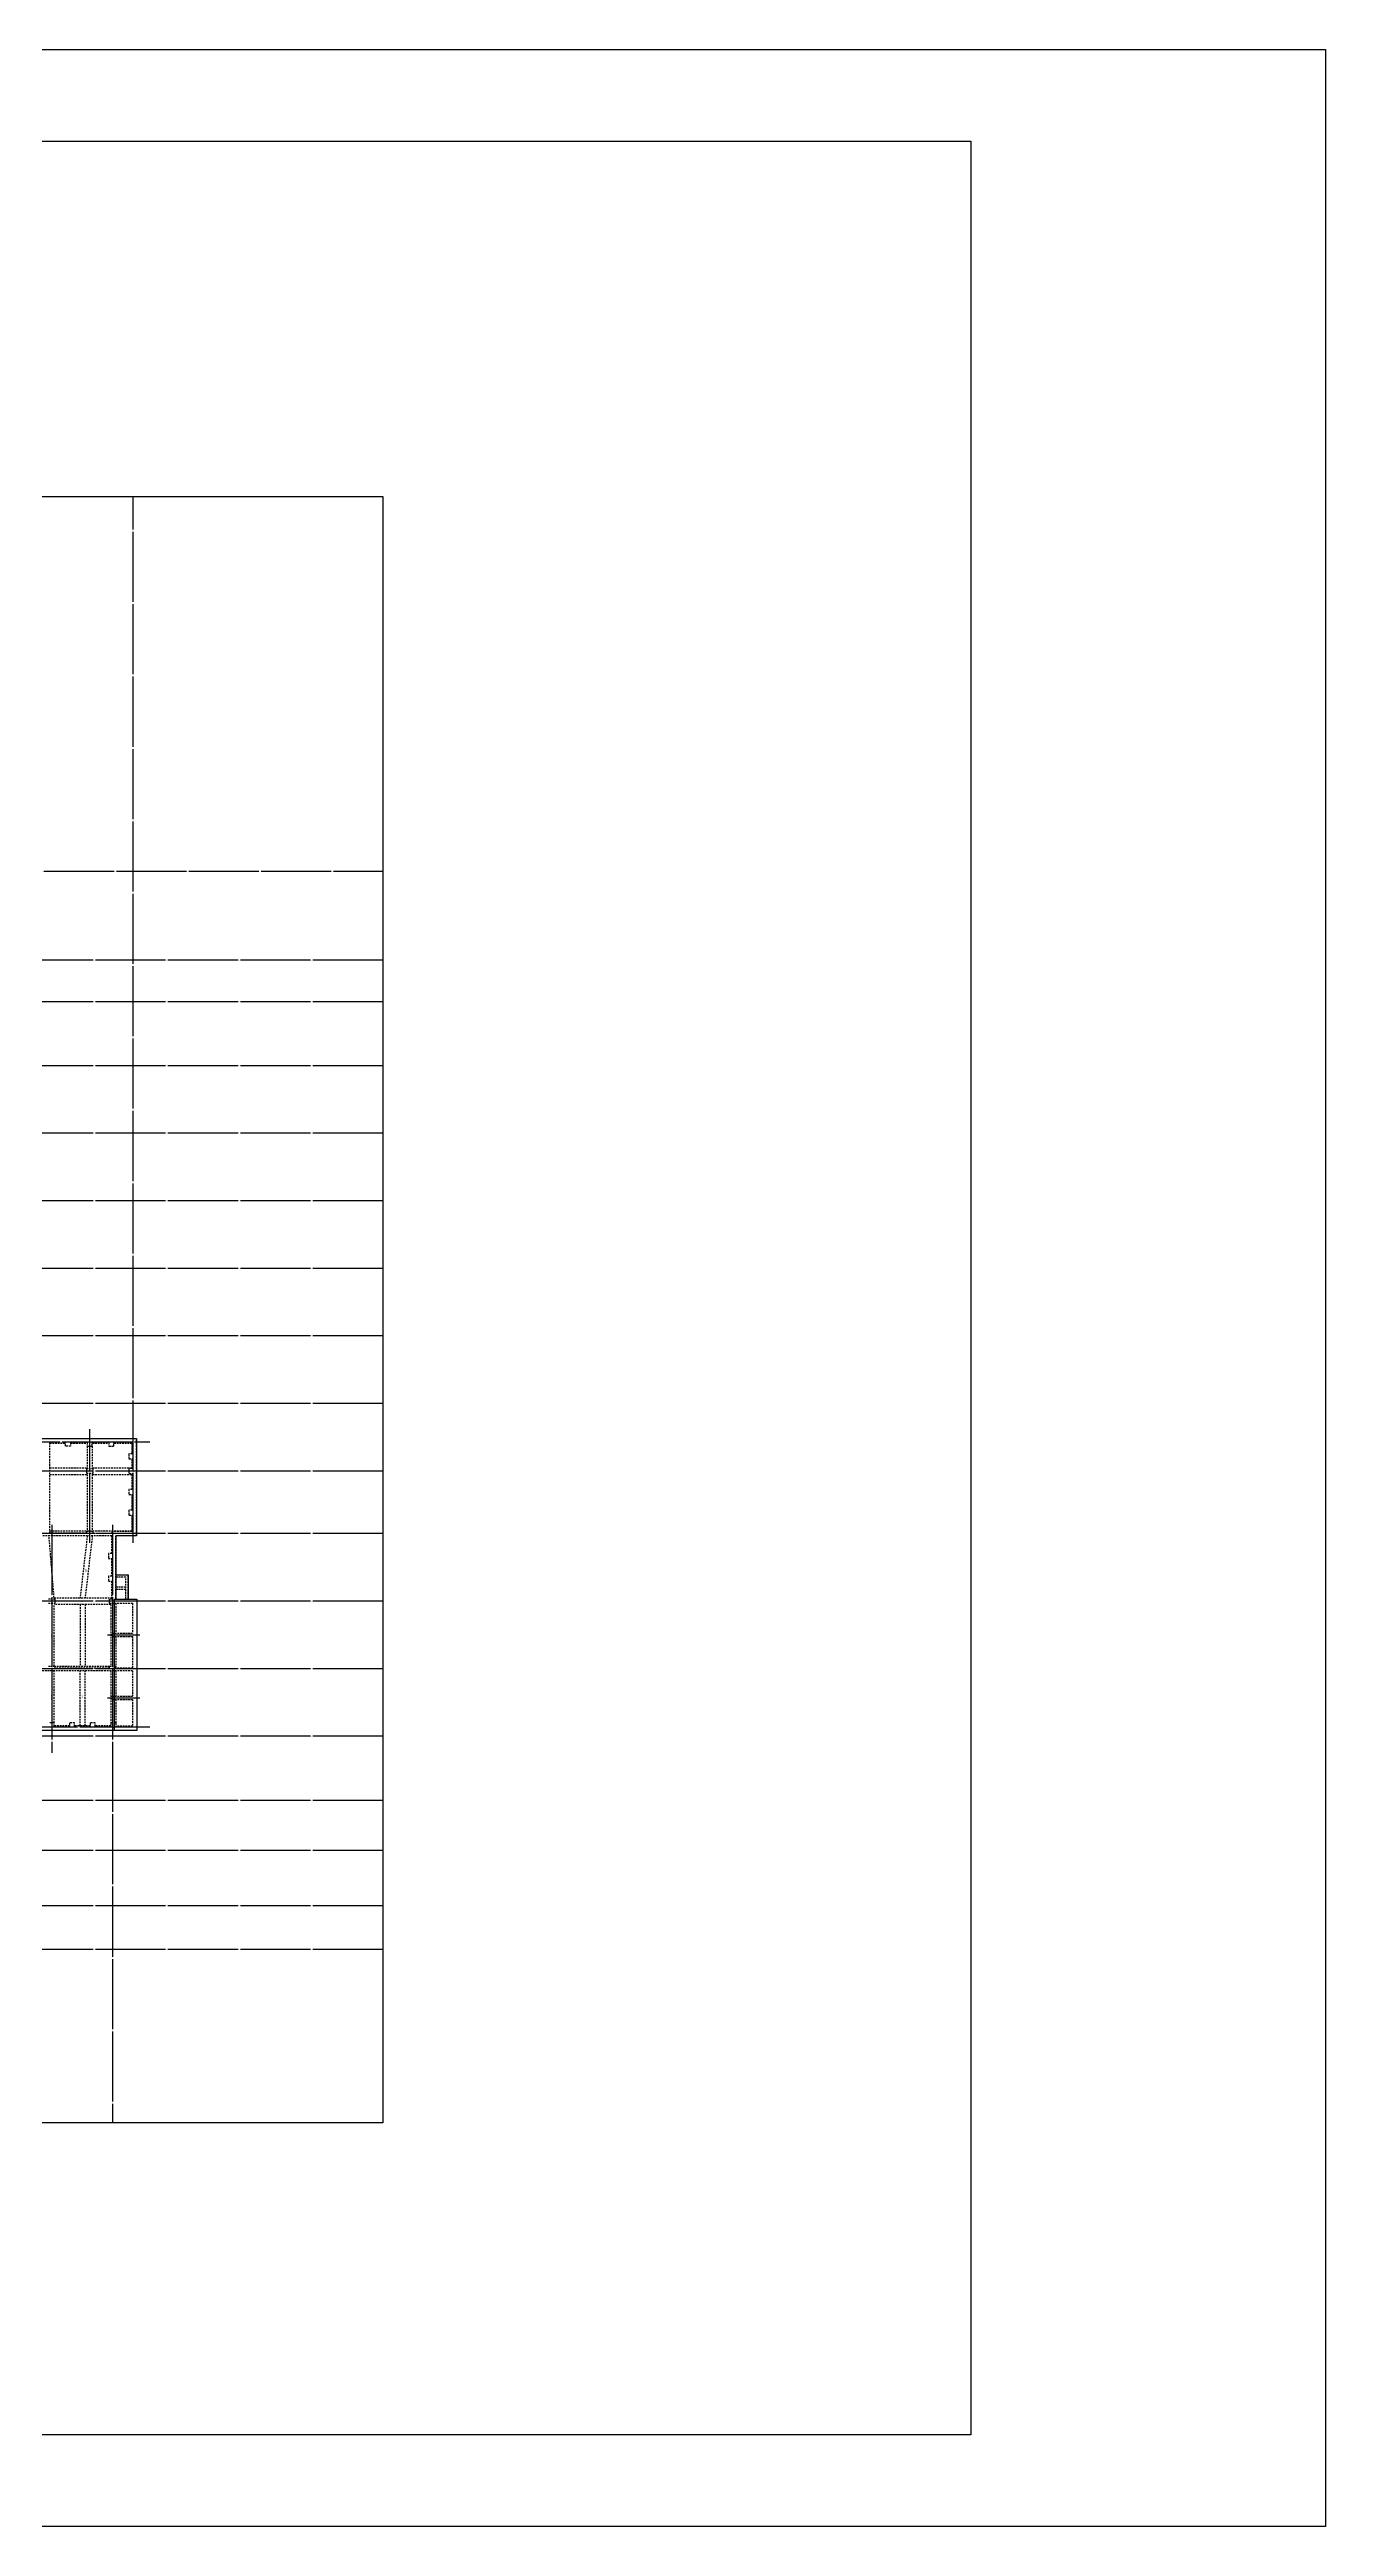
# Model space of a CAD drawing. Header units: millimetres. Extents: x 327808 to 2562540, y -728300 to 402793.
# Drawn here: x 2409575 to 2562540, y -728300 to -431300 of the extents above; entities that cross this region are included whole.
import ezdxf
from ezdxf.enums import TextEntityAlignment as Align
from ezdxf.xclip import XClip

# ---------------------------------------------------------------- set-up
doc = ezdxf.new("R2010")
doc.units = ezdxf.units.MM
doc.header["$LTSCALE"] = 140
doc.header["$XCLIPFRAME"] = 0
doc.linetypes.add('XS-지하주차장$0$CEN', pattern=[62, 60, -1, 0, -1])
doc.linetypes.add('XS-지하주차장$0$HID', pattern=[2.3, 1.5, -0.8])
for name, color, linetype in [('XS-지하주차장$0$B', 9, 'XS-지하주차장$0$HID'), ('XS-지하주차장$0$CEN-P', 14, 'XS-지하주차장$0$CEN'), ('XS-지하주차장$0$EL7', 7, 'Continuous'), ('XS-지하주차장$0$G', 4, 'XS-지하주차장$0$HID'), ('XS-지하주차장$0$W1-H', 11, 'XS-지하주차장$0$HID'), ('XS-지하주차장$0$WG', 6, 'XS-지하주차장$0$HID')]:
    doc.layers.add(name, color=color, linetype=linetype)
for name, color, linetype, plot in [('XS-지하주차장$0$B-TEXT', 7, 'Continuous', False), ('XS-지하주차장$0$DEFPOINT', 144, 'Continuous', False), ('XS-지하주차장$0$G-TEXT', 3, 'Continuous', False)]:
    doc.layers.add(name, color=color, linetype=linetype, plot=plot)
doc.styles.add('XS-지하주차장$0$맑은 고딕', font='malgun.ttf')

# ---------------------------------------------------------------- blocks, each defined once
blk = doc.blocks.new('XS-지하주차장$0$B1-W')
at = {"layer": 'XS-지하주차장$0$W1-H'}
for p, q in [((143655, 61260), (158950, 61260)), ((148555, 60760), (150450, 60760)), ((148555, 49910), (148555, 60760)), ((150450, 60360), (150450, 60760)), ((151050, 60360), (150450, 60360)), ((151050, 60760), (153050, 60760)), ((151050, 60760), (151050, 60360)), ((153050, 60760), (153050, 60360)), ((153050, 60360), (153650, 60360)), ((153650, 60760), (155650, 60760)), ((153650, 60360), (153650, 60760)), ((155650, 60760), (155650, 60360)), ((155650, 60360), (156250, 60360)), ((156250, 60760), (158450, 60760)), ((156250, 60360), (156250, 60760)), ((158050, 59410), (158050, 58810)), ((158450, 59410), (158050, 59410)), ((158450, 59410), (158450, 60760)), ((158950, 49610), (158950, 61260)), ((152950, 57610), (152950, 57110)), ((153750, 57610), (152950, 57610)), ((152950, 57110), (153750, 57110)), ((153750, 57110), (153750, 57610)), ((158050, 58810), (158450, 58810)), ((158050, 57660), (158050, 57060)), ((158450, 57660), (158050, 57660)), ((158050, 57060), (158450, 57060)), ((158450, 57660), (158450, 58810)), ((158450, 55160), (158450, 57060)), ((158050, 55160), (158050, 54560)), ((158450, 55160), (158050, 55160)), ((158050, 54560), (158450, 54560)), ((158450, 52660), (158450, 54560)), ((158050, 52660), (158050, 52060)), ((158450, 52660), (158050, 52660)), ((158050, 52060), (158450, 52060)), ((158450, 50110), (158450, 52060)), ((155985, 49610), (143405, 49610)), ((152950, 49910), (148555, 49910)), ((152950, 50110), (152950, 49910)), ((153750, 50110), (152950, 50110)), ((153750, 49910), (153750, 50110)), ((153750, 49910), (155985, 49910)), ((158450, 50110), (155985, 50110)), ((155985, 50110), (155985, 49910)), ((155985, 49610), (155985, 47460)), ((158950, 49610), (156485, 49610)), ((156485, 42010), (156485, 49610)), ((155585, 47460), (155585, 46860)), ((155985, 47460), (155585, 47460)), ((155585, 46860), (155985, 46860)), ((155585, 44760), (155585, 44160)), ((155985, 44760), (155585, 44760)), ((155985, 46860), (155985, 44760)), ((156485, 44910), (157935, 44910)), ((156485, 44660), (157685, 44660)), ((157685, 42010), (157685, 44660)), ((157935, 42010), (157935, 44910)), ((149185, 42010), (148385, 42010)), ((149185, 41510), (149185, 42010)), ((155585, 44160), (155985, 44160)), ((155685, 42010), (155685, 41510)), ((155985, 42010), (155685, 42010)), ((155985, 44160), (155985, 42010)), ((156485, 43460), (157685, 43460)), ((156485, 43210), (157685, 43210)), ((156485, 42010), (158985, 42010)), ((158985, 42010), (158985, 26260)), ((148385, 41510), (149185, 41510)), ((155685, 41510), (158485, 41510)), ((158485, 41510), (158485, 37910)), ((156035, 37910), (158485, 37910)), ((156035, 37910), (156035, 37510)), ((156035, 37510), (158485, 37510)), ((158485, 37510), (158485, 33710)), ((158485, 33410), (143405, 33410)), ((149185, 33910), (148385, 33910)), ((149185, 33710), (149185, 33910)), ((155685, 33710), (149185, 33710)), ((155685, 33910), (155685, 33710)), ((156485, 33910), (155685, 33910)), ((156485, 33710), (156485, 33910)), ((158485, 33710), (156485, 33710)), ((158485, 33410), (158485, 30360)), ((156035, 30360), (158485, 30360)), ((156035, 30360), (156035, 29960)), ((156035, 29960), (158485, 29960)), ((158485, 29960), (158485, 26760)), ((149085, 27160), (148485, 27160)), ((149085, 26760), (149085, 27160)), ((150935, 26760), (149085, 26760)), ((151535, 27160), (150935, 27160)), ((150935, 27160), (150935, 26760)), ((151535, 26760), (151535, 27160)), ((153385, 26760), (151535, 26760)), ((153985, 27160), (153385, 27160)), ((153385, 27160), (153385, 26760)), ((153985, 26760), (153985, 27160)), ((155885, 26760), (153985, 26760)), ((155885, 27160), (155885, 26760)), ((156485, 27160), (155885, 27160)), ((156485, 27160), (156485, 26760)), ((158485, 26760), (156485, 26760)), ((158985, 26260), (143405, 26260))]:
    blk.add_line(p, q, dxfattribs=at)
blk = doc.blocks.new('XS-지하주차장')
at = {"layer": 'XS-지하주차장$0$B'}
for p, q in [((1113058, 118800), (1112193, 111350)), ((1113662, 118800), (1112797, 111350)), ((1112195, 110550), (1112195, 103150)), ((1112795, 110550), (1112795, 103150)), ((1112195, 96000), (1112195, 102600)), ((1112795, 96000), (1112795, 102600))]:
    blk.add_line(p, q, dxfattribs=at)
at = {"layer": 'XS-지하주차장$0$CEN-P'}
for p, q in [((1118560, 117925), (1118560, 243390)), ((1021065, 198475), (1148490, 198475)), ((1148490, 187800), (1043760, 187800)), ((1148490, 182800), (924510, 182800)), ((1148490, 175150), (924510, 175150)), ((1148490, 167050), (1025860, 167050)), ((1148490, 158950), (924510, 158950)), ((1148490, 150850), (924510, 150850)), ((1148490, 142750), (924510, 142750)), ((1148490, 134650), (924510, 134650)), ((1113360, 117925), (1113360, 131575)), ((1101365, 130050), (1120560, 130050)), ((1148490, 126550), (924510, 126550)), ((1148490, 119050), (924510, 119050)), ((1108795, 120120), (1108795, 92750)), ((1116095, 120120), (1116095, 48390)), ((1148490, 110950), (924510, 110950)), ((1115475, 106900), (1119360, 106900)), ((1148490, 102850), (924510, 102850)), ((1115475, 99350), (1119360, 99350)), ((1120560, 95850), (1101740, 95850)), ((1148490, 94750), (924510, 94750)), ((1148490, 81050), (924510, 81050)), ((1148490, 74400), (924510, 74400)), ((1148490, 69200), (924510, 69200))]:
    blk.add_line(p, q, dxfattribs=at)
at = {"layer": 'XS-지하주차장$0$CEN-P', "color": 124}
blk.add_line((1148490, 87050), (1035140, 87050), dxfattribs=at)
at = {"layer": 'XS-지하주차장$0$DEFPOINT'}
for points in [[(841000, 297000), (1261500, 297000), (1261500, 0), (841000, 0)], [(1261500, 297000), (1682000, 297000), (1682000, 0), (1261500, 0)], [(854000, 286000), (1219000, 286000), (1219000, 11000), (854000, 11000)], [(924510, 48390), (924510, 243390), (1148490, 243390), (1148490, 48390)]]:
    blk.add_lwpolyline(points, close=True, dxfattribs=at)
at = {"layer": 'XS-지하주차장$0$EL7'}
blk.add_line((1116295, 111200), (1116295, 95450), dxfattribs=at)
for points in [[(1103665, 144615), (1103665, 130450), (1118960, 130450), (1118960, 118800), (1116495, 118800), (1116495, 111200)], [(1116495, 114100), (1117945, 114100), (1117945, 111200)], [(1116295, 111200), (1118995, 111200), (1118995, 95450), (1103415, 95450)]]:
    blk.add_lwpolyline(points, dxfattribs=at)
at = {"layer": 'XS-지하주차장$0$G'}
for p, q in [((1113060, 129550), (1113060, 126950)), ((1113660, 129550), (1113660, 126950)), ((1108565, 126950), (1113060, 126950)), ((1108565, 126150), (1113060, 126150)), ((1113060, 126150), (1113060, 119450)), ((1113660, 126950), (1118410, 126950)), ((1113660, 126150), (1118410, 126150)), ((1113660, 126150), (1113660, 119350)), ((1109084, 111350), (1108466, 118800)), ((1109084, 111350), (1115945, 111350)), ((1115895, 110550), (1109095, 110550)), ((1109095, 103150), (1109095, 110550)), ((1115895, 110550), (1115895, 103150)), ((1116495, 110700), (1116495, 107100)), ((1116495, 106700), (1116495, 103100)), ((1109095, 96350), (1109095, 102600)), ((1115895, 102600), (1115895, 96350)), ((1116495, 102600), (1116495, 99550)), ((1116495, 99150), (1116495, 96350))]:
    blk.add_line(p, q, dxfattribs=at)
at = {"layer": 'XS-지하주차장$0$WG'}
for p, q in [((1108565, 129900), (1110460, 129900)), ((1111060, 129900), (1113060, 129900)), ((1113660, 129900), (1115660, 129900)), ((1116260, 129900), (1118410, 129900)), ((1118410, 129900), (1118410, 128600)), ((1118410, 128000), (1118410, 126950)), ((1118410, 126150), (1118410, 124350)), ((1118410, 123750), (1118410, 121850)), ((1118410, 119350), (1108565, 119350)), ((1115945, 118800), (1115945, 116650)), ((1118410, 121250), (1118410, 119350)), ((1115945, 116050), (1115945, 113950)), ((1115945, 113350), (1115945, 111350)), ((1109095, 103150), (1115895, 103150)), ((1110945, 96000), (1109095, 96000)), ((1113395, 96000), (1111545, 96000)), ((1115895, 96000), (1113995, 96000))]:
    blk.add_line(p, q, dxfattribs=at)
at = {"layer": 'XS-지하주차장$0$W1-H'}
blk.add_blockref('XS-지하주차장$0$B1-W', (960010, 69190), dxfattribs=at)
at = {"layer": 'XS-지하주차장$0$B-TEXT', "color": 0, "style": 'XS-지하주차장$0$맑은 고딕'}
for s, p in [('G111A', (1113359, 128343)), ('G111', (1113359, 122999)), ('B11', (1112919, 114654)), ('G111', (1108794, 106909)), ('B1', (1112444, 107549)), ('G11', (1116094, 107549)), ('G111B', (1108794, 99434)), ('B2A', (1112444, 99549)), ('G11B', (1116094, 99549))]:
    blk.add_text(s, height=150, rotation=90, dxfattribs=at).set_placement(p, align=Align.MIDDLE_CENTER)
at = {"layer": 'XS-지하주차장$0$G-TEXT', "color": 3, "style": 'XS-지하주차장$0$맑은 고딕'}
for s, p in [('G2C', (1110705, 126541)), ('G2A', (1115852, 126541)), ('G1', (1112368, 110941))]:
    blk.add_text(s, height=150, dxfattribs=at).set_placement(p, align=Align.MIDDLE_CENTER)

msp = doc.modelspace()

# ---------------------------------------------------------------- block references
ref = msp.add_blockref('XS-지하주차장', (1301040, -728300))
XClip(ref).set_block_clipping_path([(0, -0.0000000001), (1261500, 297000)])

doc.saveas('drawing.dxf')
